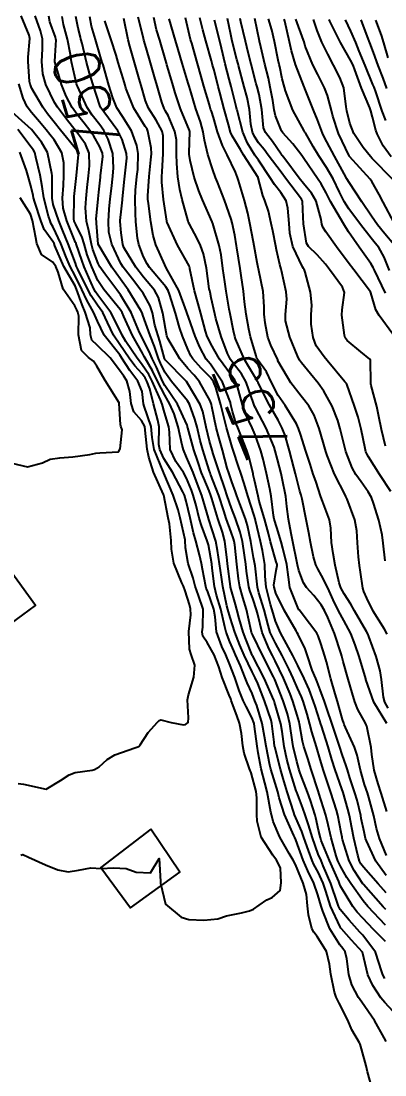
# Model space of a CAD drawing. Header units: metres. Extents: x 307586 to 320046, y 7427249 to 7434250.
# Drawn here: x 317986.5 to 318018.6, y 7431341.2 to 7431434 of the extents above; entities that cross this region are included whole.
import ezdxf
from ezdxf.enums import TextEntityAlignment as Align

# ---------------------------------------------------------------- set-up
doc = ezdxf.new("R2010")
doc.units = ezdxf.units.M
doc.header["$MEASUREMENT"] = 0
for name, color, linetype in [('Cotas', 45, 'Continuous'), ('Curvas de Nivel 1m', 11, 'Continuous'), ('Curvas de Nivel 5m', 15, 'Continuous'), ('Edificações', 30, 'Continuous')]:
    doc.layers.add(name, color=color, linetype=linetype)
doc.styles.add('Style-STANDARD', font='STANDARD.shx')

msp = doc.modelspace()

# ---------------------------------------------------------------- linework, layer by layer
at = {"layer": 'Curvas de Nivel 1m', "flags": 128}
for points, elevation in [([(318020.022, 7431346.005), (318018.547, 7431347.608), (318018.214, 7431348.023), (318017.494, 7431349.1), (318017.049, 7431350.035), (318016.603, 7431352.04), (318015.631, 7431353.073), (318014.757, 7431354.068), (318014.696, 7431354.141), (318014.625, 7431354.244), (318013.782, 7431356.079), (318013.359, 7431357.386), (318013.13, 7431358.085), (318012.683, 7431359.054), (318012.324, 7431359.731), (318012.166, 7431360.098), (318011.846, 7431360.963), (318011.44, 7431362.109), (318011.252, 7431362.636), (318010.74, 7431363.846), (318010.619, 7431364.121), (318010.551, 7431364.316), (318009.972, 7431366.128), (318009.602, 7431367.31), (318009.364, 7431368.134), (318008.866, 7431370.086), (318008.856, 7431370.14), (318008.818, 7431370.5), (318008.627, 7431372.142), (318008.56, 7431372.429), (318007.956, 7431374.149), (318007.377, 7431375.656), (318007.157, 7431376.157), (318006.891, 7431376.689), (318006.173, 7431378.171), (318005.794, 7431379.05), (318005.37, 7431380.183), (318004.952, 7431381.465), (318004.742, 7431382.192), (318004.661, 7431382.498), (318004.294, 7431384.197), (318004.173, 7431385.017), (318004.017, 7431386.2), (318003.846, 7431387.376), (318003.679, 7431388.204), (318003.053, 7431390.181), (318003.046, 7431390.203), (318002.446, 7431392.22), (318002.08, 7431393.212), (318001.68, 7431394.231), (318001.522, 7431394.649), (318001.116, 7431395.589), (318000.829, 7431396.243), (318000.727, 7431396.646), (318000.357, 7431398.248), (318000.017, 7431399.399), (317999.643, 7431400.255), (317999.184, 7431401.03), (317998.551, 7431402.267), (317998.117, 7431403.176), (317997.467, 7431404.286), (317997.381, 7431404.444), (317997.227, 7431404.741), (317996.346, 7431406.299), (317995.599, 7431407.976), (317995.449, 7431408.308), (317995.276, 7431408.578), (317993.831, 7431410.325), (317993.305, 7431411.135), (317992.768, 7431412.338), (317992.373, 7431413.384), (317992.095, 7431414.349), (317991.918, 7431414.921), (317991.36, 7431416.069), (317991.227, 7431416.361), (317991.183, 7431416.545), (317991.221, 7431418.362), (317991.229, 7431418.527), (317991.413, 7431420.36), (317991.589, 7431422.21), (317991.587, 7431422.358), (317991.545, 7431422.459), (317991.445, 7431422.595), (317990.027, 7431424.374), (317989.47, 7431425.066), (317988.886, 7431425.798), (317988.459, 7431426.395), (317987.507, 7431428.031), (317987.342, 7431428.412), (317987.299, 7431428.628), (317987.161, 7431430.414), (317987.169, 7431430.783), (317987.32, 7431432.412), (317987.266, 7431432.713), (317986.542, 7431434.42)], 747), ([(318018.57, 7431349.721), (318018.381, 7431350.022), (318018.299, 7431350.301), (318017.732, 7431352.029), (318016.618, 7431353.511), (318016.36, 7431353.784), (318016.123, 7431354.048), (318015.418, 7431354.845), (318014.64, 7431355.771), (318014.478, 7431356.072), (318014.386, 7431356.333), (318013.804, 7431358.079), (318013.146, 7431359.628), (318012.942, 7431360.088), (318012.701, 7431360.662), (318012.192, 7431362.098), (318011.851, 7431363.221), (318011.546, 7431364.108), (318011.329, 7431364.691), (318010.8, 7431366.119), (318010.764, 7431366.225), (318010.168, 7431368.126), (318009.933, 7431368.997), (318009.705, 7431370.131), (318009.53, 7431371.435), (318009.402, 7431372.134), (318008.862, 7431374.017), (318008.82, 7431374.14), (318008.793, 7431374.211), (318007.932, 7431376.15), (318006.912, 7431378.121), (318006.894, 7431378.16), (318006.329, 7431379.571), (318006.103, 7431380.172), (318005.731, 7431381.399), (318005.522, 7431382.182), (318005.402, 7431382.618), (318004.983, 7431384.156), (318004.976, 7431384.19), (318004.726, 7431386.193), (318004.691, 7431386.51), (318004.472, 7431388.196), (318004.262, 7431388.976), (318003.852, 7431390.202), (318003.33, 7431391.957), (318003.25, 7431392.208), (318003.087, 7431392.616), (318002.617, 7431393.736), (318002.434, 7431394.22), (318002.094, 7431395.207), (318001.755, 7431396.231), (318001.219, 7431398.172), (318001.203, 7431398.239), (318001.192, 7431398.278), (318001.154, 7431398.391), (318000.315, 7431400.249), (317999.197, 7431401.878), (317998.989, 7431402.262), (317998.454, 7431403.507), (317998.089, 7431404.277), (317997.817, 7431404.869), (317997.24, 7431406.029), (317997.101, 7431406.291), (317996.982, 7431406.558), (317996.221, 7431408.301), (317995.288, 7431409.859), (317994.963, 7431410.313), (317993.911, 7431411.727), (317993.479, 7431412.328), (317993.326, 7431412.622), (317992.856, 7431413.855), (317992.737, 7431414.339), (317992.509, 7431415.497), (317992.3, 7431416.346), (317992.206, 7431417.522), (317992.275, 7431418.347), (317992.372, 7431419.314), (317992.476, 7431420.344), (317992.561, 7431421.208), (317992.537, 7431422.344), (317992.225, 7431423.123), (317991.461, 7431424.172), (317991.309, 7431424.362), (317990.626, 7431425.214), (317989.739, 7431426.377), (317989.489, 7431426.782), (317988.727, 7431428.392), (317988.447, 7431429.321), (317988.367, 7431430.397), (317988.435, 7431431.511), (317988.429, 7431432.397), (317988.258, 7431433.088), (317987.796, 7431434.407)], 748), ([(318018.612, 7431352.957), (318017.563, 7431354.031), (318016.633, 7431355.009), (318016.138, 7431355.547), (318015.748, 7431356.053), (318014.67, 7431357.844), (318014.571, 7431358.071), (318014.502, 7431358.244), (318013.694, 7431360.08), (318012.967, 7431361.84), (318012.888, 7431362.088), (318012.73, 7431362.772), (318012.495, 7431363.848), (318012.427, 7431364.095), (318012.024, 7431365.369), (318011.766, 7431366.105), (318011.111, 7431367.792), (318010.998, 7431368.117), (318010.948, 7431368.271), (318010.8, 7431368.801), (318010.493, 7431370.123), (318010.431, 7431370.511), (318010.192, 7431372.127), (318009.982, 7431372.998), (318009.614, 7431374.132), (318008.882, 7431376.021), (318008.83, 7431376.141), (318008.771, 7431376.255), (318007.796, 7431378.151), (318006.931, 7431379.927), (318006.86, 7431380.089), (318006.834, 7431380.161), (318006.795, 7431380.303), (318006.384, 7431382.169), (318006.05, 7431383.25), (318005.797, 7431384.178), (318005.683, 7431384.873), (318005.526, 7431386.182), (318005.351, 7431387.862), (318005.31, 7431388.186), (318005.252, 7431388.404), (318005.041, 7431388.986), (318004.605, 7431390.194), (318004.389, 7431390.87), (318003.946, 7431392.201), (318003.218, 7431394.093), (318003.176, 7431394.209), (318003.105, 7431394.429), (318002.677, 7431395.775), (318002.537, 7431396.219), (318002.304, 7431397.054), (318002.029, 7431398.227), (318001.848, 7431398.917), (318001.365, 7431400.237), (318001.178, 7431400.554), (317999.778, 7431402.254), (317999.211, 7431403.072), (317998.815, 7431403.86), (317998.652, 7431404.269), (317998.276, 7431405.317), (317997.91, 7431406.28), (317997.27, 7431408.094), (317997.19, 7431408.291), (317997.085, 7431408.482), (317995.967, 7431410.303), (317995.307, 7431411.238), (317994.547, 7431412.318), (317993.343, 7431414.321), (317993.195, 7431416.166), (317993.17, 7431416.333), (317993.157, 7431416.542), (317993.34, 7431418.331), (317993.399, 7431418.899), (317993.53, 7431420.211), (317993.544, 7431420.329), (317993.731, 7431422.035), (317993.702, 7431422.327), (317993.449, 7431422.94), (317992.95, 7431423.83), (317992.591, 7431424.343), (317992.091, 7431424.972), (317991.477, 7431425.746), (317991.04, 7431426.364), (317990.511, 7431427.357), (317990.103, 7431428.374), (317989.532, 7431430.285), (317989.514, 7431430.361), (317989.511, 7431430.38), (317989.513, 7431430.401), (317989.541, 7431430.888), (317989.62, 7431432.322), (317989.614, 7431432.379), (317989.564, 7431432.529), (317989.088, 7431433.897), (317988.993, 7431434.389)], 749), ([(318018.641, 7431355.79), (318018.418, 7431356.022), (318016.672, 7431357.975), (318016.623, 7431358.041), (318015.847, 7431359.215), (318015.422, 7431360.059), (318014.844, 7431361.945), (318014.816, 7431362.069), (318014.799, 7431362.144), (318014.728, 7431362.544), (318014.412, 7431364.073), (318014.295, 7431364.527), (318013.797, 7431366.08), (318013.304, 7431367.566), (318013.13, 7431368.087), (318012.804, 7431369.183), (318012.597, 7431369.88), (318012.531, 7431370.094), (318012.141, 7431371.409), (318011.968, 7431372.103), (318011.725, 7431372.98), (318011.377, 7431374.112), (318011.235, 7431374.483), (318010.874, 7431375.272), (318010.484, 7431376.124), (318010.134, 7431376.888), (318009.522, 7431378.134), (318008.924, 7431379.21), (318008.477, 7431380.145), (318008.284, 7431380.806), (318007.937, 7431382.15), (318007.484, 7431383.649), (318007.367, 7431384.156), (318007.142, 7431386.018), (318007.125, 7431386.159), (318007.012, 7431386.758), (318006.752, 7431388.164), (318006.464, 7431389.585), (318006.284, 7431390.172), (318005.785, 7431391.467), (318005.543, 7431392.183), (318005.429, 7431392.527), (318005.095, 7431393.42), (318004.823, 7431394.193), (318004.697, 7431394.604), (318004.263, 7431396.199), (318003.912, 7431397.432), (318003.712, 7431398.204), (318003.337, 7431400.042), (318003.298, 7431400.209), (318003.178, 7431400.541), (318002.262, 7431402.224), (318001.782, 7431402.805), (318001.214, 7431403.389), (318000.51, 7431404.247), (317999.464, 7431406.034), (317999.373, 7431406.259), (317999.253, 7431406.912), (317999.033, 7431408.264), (317998.651, 7431409.634), (317998.277, 7431410.275), (317997.31, 7431411.412), (317996.643, 7431412.297), (317995.601, 7431414.046), (317995.495, 7431414.308), (317995.353, 7431415.325), (317995.264, 7431416.311), (317995.265, 7431416.41), (317995.38, 7431417.451), (317995.471, 7431418.23), (317995.475, 7431418.309), (317995.657, 7431420.061), (317995.679, 7431420.307), (317995.848, 7431421.895), (317995.819, 7431422.306), (317995.455, 7431423.538), (317995.054, 7431424.314), (317993.836, 7431425.97), (317993.579, 7431426.329), (317993.486, 7431426.526), (317992.882, 7431428.339), (317992.564, 7431429.385), (317992.311, 7431430.348), (317991.915, 7431431.997), (317991.819, 7431432.356), (317991.765, 7431432.557), (317991.573, 7431433.334), (317991.359, 7431434.362)], 751), ([(318018.662, 7431357.26), (318017.975, 7431358.027), (318016.688, 7431359.502), (318016.46, 7431359.813), (318016.342, 7431360.045), (318016.186, 7431360.563), (318015.836, 7431362.053), (318015.648, 7431362.972), (318015.441, 7431364.06), (318015.309, 7431364.622), (318014.884, 7431366.068), (318014.768, 7431366.413), (318014.193, 7431368.076), (318013.909, 7431368.972), (318013.568, 7431370.082), (318012.991, 7431371.938), (318012.941, 7431372.089), (318012.846, 7431372.374), (318012.425, 7431373.663), (318012.285, 7431374.099), (318011.9, 7431375.131), (318011.45, 7431376.112), (318010.9, 7431377.258), (318010.462, 7431378.125), (318009.903, 7431379.151), (318009.384, 7431380.135), (318008.948, 7431381.153), (318008.63, 7431382.143), (318008.498, 7431382.615), (318008.118, 7431384.149), (318008.019, 7431385.124), (318008.002, 7431386.15), (318007.798, 7431387.376), (318007.603, 7431388.154), (318007.186, 7431390.024), (318007.15, 7431390.159), (318007.057, 7431390.439), (318006.494, 7431392.169), (318006.174, 7431393.254), (318005.874, 7431394.178), (318005.682, 7431394.755), (318005.212, 7431396.189), (318005.127, 7431396.457), (318004.62, 7431398.195), (318004.449, 7431398.908), (318004.131, 7431400.2), (318003.694, 7431401.707), (318003.49, 7431402.207), (318003.207, 7431402.599), (318002.403, 7431403.41), (318001.658, 7431404.233), (318001.492, 7431404.502), (318001.231, 7431405.08), (318000.744, 7431406.245), (318000.501, 7431407.001), (318000.129, 7431408.251), (317999.621, 7431409.925), (317999.498, 7431410.258), (317999.298, 7431410.571), (317997.834, 7431412.282), (317997.63, 7431412.589), (317997.332, 7431413.221), (317996.917, 7431414.294), (317996.782, 7431414.862), (317996.653, 7431416.297), (317996.625, 7431417.047), (317996.601, 7431418.298), (317996.629, 7431419.069), (317996.744, 7431420.297), (317996.807, 7431420.911), (317996.843, 7431422.296), (317996.739, 7431423.008), (317996.266, 7431424.302), (317995.476, 7431425.569), (317994.988, 7431426.315), (317994.614, 7431427.201), (317994.278, 7431428.322), (317993.758, 7431430.1), (317993.687, 7431430.328), (317993.54, 7431430.823), (317993.095, 7431432.337), (317992.755, 7431433.522), (317992.584, 7431434.345)], 752), ([(318018.68, 7431358.763), (318017.76, 7431360.029), (318016.941, 7431361.817), (318016.869, 7431362.039), (318016.729, 7431362.61), (318016.49, 7431363.794), (318016.441, 7431364.045), (318016.118, 7431365.411), (318015.93, 7431366.052), (318015.486, 7431367.356), (318015.272, 7431368.063), (318015.165, 7431368.433), (318014.807, 7431369.433), (318014.588, 7431370.072), (318014.483, 7431370.408), (318013.925, 7431372.079), (318013.465, 7431373.475), (318013.258, 7431374.086), (318012.873, 7431375.104), (318012.599, 7431375.813), (318012.475, 7431376.096), (318012.16, 7431376.835), (318011.757, 7431378.107), (318011.535, 7431378.726), (318010.931, 7431379.972), (318010.855, 7431380.121), (318010.759, 7431380.298), (318009.703, 7431382.133), (318008.978, 7431383.616), (318008.811, 7431384.142), (318008.8, 7431384.326), (318008.997, 7431385.598), (318009.077, 7431386.064), (318009.072, 7431386.139), (318009.006, 7431386.371), (318008.508, 7431388.145), (318008.323, 7431388.865), (318007.968, 7431390.151), (318007.506, 7431391.726), (318007.398, 7431392.157), (318007.097, 7431393.55), (318006.984, 7431394.044), (318006.957, 7431394.162), (318006.589, 7431395.64), (318006.419, 7431396.171), (318005.955, 7431397.363), (318005.618, 7431398.183), (318005.489, 7431398.518), (318005.167, 7431399.602), (318005.017, 7431400.192), (318004.962, 7431400.406), (318004.272, 7431402.199), (318003.218, 7431403.763), (318003.007, 7431403.999), (318002.834, 7431404.216), (318002.275, 7431405.266), (318001.873, 7431406.231), (318001.268, 7431407.913), (318001.163, 7431408.241), (318001.106, 7431408.41), (318000.417, 7431410.249), (317999.323, 7431412.26), (317998.694, 7431413.627), (317998.418, 7431414.274), (317998.175, 7431415.102), (317997.973, 7431416.281), (317997.752, 7431417.92), (317997.7, 7431418.285), (317997.692, 7431418.582), (317997.831, 7431420.284), (317997.973, 7431421.744), (317998.01, 7431422.281), (317997.982, 7431422.816), (317997.704, 7431424.286), (317997.629, 7431424.452), (317997.467, 7431424.684), (317996.46, 7431426.3), (317995.77, 7431428.046), (317995.696, 7431428.308), (317995.519, 7431428.907), (317995.102, 7431430.314), (317994.909, 7431430.95), (317994.479, 7431432.321), (317993.927, 7431433.979)], 753), ([(318018.701, 7431360.532), (318018.094, 7431362.026), (318017.839, 7431362.921), (318017.585, 7431364.032), (318017.15, 7431365.645), (318017.025, 7431366.037), (318016.774, 7431366.788), (318016.421, 7431368.046), (318016.124, 7431369.368), (318015.894, 7431370.054), (318015.099, 7431371.806), (318014.988, 7431372.068), (318014.948, 7431372.172), (318014.847, 7431372.487), (318014.405, 7431374.075), (318014.195, 7431374.752), (318013.81, 7431376.081), (318013.416, 7431377.575), (318013.268, 7431378.086), (318012.924, 7431379.181), (318012.692, 7431379.855), (318012.56, 7431380.096), (318011.278, 7431381.795), (318011.035, 7431382.119), (318011.003, 7431382.159), (318010.964, 7431382.218), (318010.212, 7431384.128), (318010.092, 7431385.029), (318009.945, 7431386.131), (318009.585, 7431387.574), (318009.428, 7431388.136), (318009.045, 7431389.389), (318008.819, 7431390.142), (318008.752, 7431390.448), (318008.552, 7431392.145), (318008.449, 7431392.787), (318008.156, 7431394.149), (318007.852, 7431395.416), (318007.637, 7431396.155), (318007.144, 7431397.565), (318006.881, 7431398.164), (318006.327, 7431399.335), (318006.029, 7431400.177), (318005.579, 7431401.802), (318005.449, 7431402.186), (318005.363, 7431402.347), (318005.207, 7431402.554), (318004.012, 7431404.202), (318003.237, 7431405.569), (318003.026, 7431405.999), (318002.936, 7431406.215), (318002.78, 7431406.687), (318002.372, 7431408.224), (318002.137, 7431409.082), (318001.816, 7431410.232), (318001.408, 7431412.152), (318001.393, 7431412.239), (318001.381, 7431412.296), (318001.325, 7431412.413), (318000.322, 7431414.25), (317999.4, 7431416.222), (317999.386, 7431416.26), (317999.364, 7431416.364), (317999.09, 7431418.265), (317998.926, 7431419.785), (317998.936, 7431420.267), (317998.975, 7431420.711), (317999.059, 7431422.266), (317999.058, 7431423.866), (317998.966, 7431424.267), (317998.424, 7431425.227), (317997.773, 7431426.286), (317997.493, 7431426.943), (317997.103, 7431428.294), (317996.932, 7431428.882), (317996.522, 7431430.3), (317996.114, 7431431.745), (317995.972, 7431432.306), (317995.582, 7431434.172)], 754), ([(318018.721, 7431372.145), (318017.592, 7431374.033), (318016.897, 7431376.026), (318016.884, 7431376.083), (318016.288, 7431378.049), (318015.946, 7431379.078), (318015.556, 7431380.061), (318014.95, 7431381.209), (318014.48, 7431382.075), (318014.02, 7431383.032), (318013.539, 7431384.084), (318012.994, 7431385.182), (318012.655, 7431385.751), (318012.501, 7431386.098), (318012.292, 7431386.823), (318012.008, 7431388.105), (318011.868, 7431388.935), (318011.646, 7431390.111), (318011.293, 7431391.904), (318011.237, 7431392.118), (318011.196, 7431392.231), (318011.088, 7431392.598), (318010.687, 7431394.124), (318010.544, 7431394.69), (318010.167, 7431396.13), (318009.775, 7431397.502), (318009.537, 7431398.136), (318009.16, 7431398.83), (318008.399, 7431400.148), (318007.579, 7431401.775), (318007.4, 7431402.158), (318007.332, 7431402.287), (318007.206, 7431402.508), (318006.587, 7431403.547), (318006.219, 7431404.18), (318005.426, 7431406.003), (318005.369, 7431406.189), (318005.251, 7431406.716), (318004.937, 7431408.193), (318004.85, 7431408.621), (318004.597, 7431410.197), (318004.477, 7431411.026), (318004.312, 7431412.2), (318004.146, 7431413.391), (318003.978, 7431414.204), (318003.414, 7431416.158), (318003.394, 7431416.21), (318003.364, 7431416.294), (318002.512, 7431418.223), (318002.195, 7431419.022), (318001.793, 7431420.234), (318001.434, 7431421.678), (318001.347, 7431422.241), (318001.343, 7431422.341), (318001.389, 7431424.241), (318001.365, 7431424.339), (318000.577, 7431426.249), (318000.11, 7431427.648), (317999.932, 7431428.256), (317999.527, 7431429.625), (317999.379, 7431430.11), (317999.337, 7431430.263), (317999.249, 7431430.552), (317998.743, 7431432.272), (317998.471, 7431433.176), (317998.219, 7431434.28)], 756), ([(318018.858, 7431373.488), (318018.566, 7431374.023), (318018.432, 7431374.459), (318018.274, 7431376.026), (318018.146, 7431376.775), (318017.805, 7431378.031), (318017.157, 7431379.811), (318017.051, 7431380.039), (318016.936, 7431380.245), (318015.892, 7431382.056), (318015.559, 7431382.651), (318014.978, 7431383.558), (318014.697, 7431384.073), (318014.533, 7431384.529), (318014.201, 7431386.078), (318013.998, 7431387.101), (318013.86, 7431388.082), (318013.793, 7431389.335), (318013.678, 7431390.084), (318013.077, 7431391.708), (318012.93, 7431392.092), (318012.474, 7431393.477), (318012.264, 7431394.103), (318011.978, 7431394.973), (318011.607, 7431396.113), (318011.145, 7431397.619), (318010.963, 7431398.122), (318010.776, 7431398.504), (318009.777, 7431400.134), (318009.186, 7431401.014), (318008.594, 7431402.146), (318008.145, 7431403.083), (318007.362, 7431404.168), (318007.308, 7431404.253), (318007.226, 7431404.488), (318006.738, 7431406.175), (318006.584, 7431406.846), (318006.363, 7431408.179), (318006.222, 7431409.243), (318006.121, 7431410.182), (318005.929, 7431411.569), (318005.825, 7431412.185), (318005.534, 7431413.995), (318005.501, 7431414.188), (318005.352, 7431415.123), (318005.137, 7431416.192), (318005.043, 7431416.518), (318004.435, 7431418.2), (318003.836, 7431419.778), (318003.668, 7431420.207), (318003.423, 7431420.876), (318002.985, 7431422.217), (318002.699, 7431423.465), (318002.583, 7431424.223), (318002.346, 7431425.101), (318001.939, 7431426.233), (318001.504, 7431427.638), (318001.331, 7431428.242), (318001.253, 7431428.506), (318000.722, 7431430.248), (318000.359, 7431431.444), (318000.122, 7431432.254), (317999.582, 7431434.168)], 757), ([(318018.773, 7431380.022), (318018.519, 7431380.444), (318017.537, 7431382.034), (318016.974, 7431383.172), (318016.713, 7431383.777), (318016.623, 7431384.045), (318016.415, 7431385.466), (318016.333, 7431386.05), (318016.24, 7431386.826), (318016.163, 7431388.053), (318016.084, 7431389.095), (318015.915, 7431390.057), (318015.25, 7431391.898), (318015.167, 7431392.069), (318015.136, 7431392.122), (318015.084, 7431392.202), (318014.131, 7431394.08), (318013.477, 7431395.728), (318013.364, 7431396.088), (318013.135, 7431396.895), (318012.79, 7431398.095), (318012.349, 7431399.286), (318011.86, 7431400.11), (318011.185, 7431400.951), (318010.277, 7431402.129), (318009.221, 7431403.93), (318009.156, 7431404.075), (318009.132, 7431404.141), (318008.515, 7431405.43), (318008.269, 7431406.155), (318008.014, 7431407.407), (318007.946, 7431408.16), (318007.947, 7431408.827), (318007.848, 7431410.162), (318007.482, 7431412.006), (318007.443, 7431412.168), (318007.42, 7431412.265), (318007.328, 7431412.715), (318007.067, 7431414.173), (318007.006, 7431414.514), (318006.69, 7431416.177), (318006.503, 7431417.051), (318006.216, 7431418.182), (318005.677, 7431419.92), (318005.588, 7431420.188), (318005.42, 7431420.666), (318004.683, 7431422.198), (318004.258, 7431423.009), (318003.832, 7431424.206), (318003.476, 7431425.477), (318003.293, 7431426.024), (318003.226, 7431426.214), (318003.114, 7431426.59), (318002.644, 7431428.223), (318002.391, 7431429.096), (318002.068, 7431430.232), (318001.56, 7431432.014), (318001.494, 7431432.241), (318001.465, 7431432.34), (318001.006, 7431434.246)], 758), ([(318018.583, 7431386.45), (318018.42, 7431388.026), (318018.314, 7431388.753), (318018.017, 7431390.03), (318017.559, 7431391.552), (318017.371, 7431392.037), (318017.088, 7431392.531), (318016.468, 7431393.421), (318016.021, 7431394.056), (318015.69, 7431394.643), (318015.123, 7431396.07), (318014.639, 7431398.075), (318014.422, 7431398.816), (318013.916, 7431400.083), (318013.193, 7431401.403), (318012.68, 7431402.098), (318012.006, 7431402.904), (318011.22, 7431403.878), (318011.056, 7431404.122), (318010.862, 7431404.488), (318010.188, 7431406.131), (318009.829, 7431407.57), (318009.805, 7431408.135), (318009.931, 7431409.489), (318009.886, 7431410.134), (318009.458, 7431412.002), (318009.422, 7431412.139), (318009.327, 7431412.543), (318009.024, 7431413.829), (318008.958, 7431414.146), (318008.699, 7431415.493), (318008.553, 7431416.152), (318008.307, 7431417.228), (318008, 7431418.161), (318007.83, 7431418.596), (318007.42, 7431420.17), (318007.413, 7431420.185), (318006.124, 7431422.183), (318005.872, 7431422.611), (318005.454, 7431423.332), (318005.124, 7431423.857), (318004.985, 7431424.195), (318004.797, 7431424.87), (318004.416, 7431426.201), (318004.026, 7431427.684), (318003.889, 7431428.206), (318003.527, 7431429.626), (318003.401, 7431430.081), (318003.364, 7431430.213), (318003.295, 7431430.455), (318002.799, 7431432.221), (318002.529, 7431433.182), (318002.273, 7431434.23)], 759), ([(318018.616, 7431396.54), (318018.272, 7431398.029), (318018.035, 7431399.16), (318017.854, 7431400.033), (318017.369, 7431401.879), (318017.338, 7431402.048), (318017.34, 7431402.183), (318017.309, 7431404.049), (318017.29, 7431404.115), (318017.225, 7431404.217), (318016.436, 7431404.853), (318015.241, 7431405.837), (318015.074, 7431406.072), (318014.995, 7431406.324), (318014.772, 7431408.075), (318014.808, 7431408.544), (318015.021, 7431410.073), (318014.821, 7431410.554), (318013.689, 7431412.086), (318013.328, 7431412.567), (318012.617, 7431413.382), (318011.831, 7431414.113), (318011.651, 7431414.421), (318011.399, 7431416.119), (318011.372, 7431416.703), (318011.299, 7431418.121), (318011.223, 7431418.294), (318009.823, 7431420.136), (318009.421, 7431420.661), (318008.304, 7431422.157), (318007.931, 7431422.646), (318007.454, 7431423.234), (318007.075, 7431423.789), (318006.904, 7431424.176), (318006.762, 7431424.885), (318006.644, 7431426.178), (318006.438, 7431427.242), (318006.176, 7431428.183), (318005.673, 7431430.048), (318005.637, 7431430.189), (318005.539, 7431430.566), (318005.134, 7431432.194), (318004.995, 7431432.77), (318004.715, 7431434.199)], 761), ([(318019.249, 7431406.406), (318018.068, 7431408.038), (318017.778, 7431408.542), (318017.329, 7431410.049), (318017.294, 7431410.133), (318015.819, 7431412.065), (318015.329, 7431412.704), (318014.303, 7431414.08), (318013.356, 7431415.413), (318013.097, 7431415.83), (318013.027, 7431416.095), (318012.963, 7431416.502), (318012.504, 7431418.103), (318012.119, 7431418.828), (318011.408, 7431419.656), (318011.009, 7431420.124), (318009.75, 7431421.825), (318009.528, 7431422.139), (318009.492, 7431422.188), (318009.444, 7431422.255), (318008.676, 7431423.373), (318008.045, 7431424.161), (318007.88, 7431424.577), (318007.747, 7431426.166), (318007.503, 7431427.497), (318007.319, 7431428.172), (318007.243, 7431428.446), (318006.785, 7431430.177), (318006.532, 7431431.196), (318006.298, 7431432.183), (318005.886, 7431433.881), (318005.821, 7431434.188)], 762), ([(318018.607, 7431410.03), (318017.986, 7431411.367), (318017.651, 7431412.045), (318017.545, 7431412.267), (318017.329, 7431412.628), (318016.287, 7431414.061), (318015.356, 7431415.404), (318014.947, 7431416.074), (318014.373, 7431417.085), (318013.791, 7431418.086), (318013.4, 7431418.844), (318012.961, 7431419.65), (318012.646, 7431420.101), (318011.439, 7431421.859), (318011.264, 7431422.122), (318010.471, 7431423.148), (318009.585, 7431424.139), (318009.465, 7431424.313), (318008.937, 7431425.608), (318008.819, 7431426.15), (318008.69, 7431426.957), (318008.471, 7431428.156), (318008.311, 7431428.948), (318008.007, 7431430.163), (318007.561, 7431432.073), (318007.539, 7431432.17), (318007.534, 7431432.2), (318007.124, 7431434.175)], 763), ([(318018.958, 7431412.025), (318018.487, 7431413.185), (318018.019, 7431414.04), (318017.721, 7431414.419), (318017.351, 7431414.854), (318016.411, 7431416.06), (318015.383, 7431417.442), (318014.987, 7431418.074), (318014.563, 7431418.916), (318014, 7431420.084), (318013.428, 7431421.066), (318012.765, 7431422.1), (318012.265, 7431422.922), (318011.563, 7431424.118), (318011.528, 7431424.183), (318011.465, 7431424.306), (318010.466, 7431426.13), (318009.813, 7431427.833), (318009.719, 7431428.138), (318009.52, 7431428.89), (318009.308, 7431429.92), (318009.257, 7431430.144), (318009.174, 7431430.51), (318008.837, 7431432.151), (318008.62, 7431433.201), (318008.315, 7431434.159)], 764), ([(318019.366, 7431416.205), (318018.402, 7431418.035), (318018.053, 7431418.694), (318017.411, 7431419.838), (318017.257, 7431420.052), (318015.443, 7431422.053), (318015.43, 7431422.07), (318015.418, 7431422.095), (318014.475, 7431424.08), (318013.975, 7431425.588), (318013.853, 7431426.086), (318013.503, 7431427.423), (318013.257, 7431428.094), (318012.669, 7431429.248), (318012.236, 7431430.109), (318011.558, 7431431.759), (318011.448, 7431432.121), (318011.412, 7431432.274), (318010.735, 7431434.128)], 766), ([(318019.254, 7431420.022), (318017.44, 7431421.878), (318017.29, 7431422.052), (318016.661, 7431422.848), (318015.84, 7431424.066), (318015.472, 7431424.971), (318015.207, 7431426.073), (318015.156, 7431426.405), (318014.937, 7431428.076), (318014.61, 7431428.991), (318014.046, 7431430.085), (318013.547, 7431431.037), (318013.018, 7431432.098), (318012.601, 7431433.133), (318012.289, 7431434.109)], 767), ([(318019.102, 7431422.025), (318018.407, 7431422.99), (318017.873, 7431424.044), (318017.771, 7431424.35), (318017.477, 7431425.5), (318017.327, 7431426.052), (318017.229, 7431426.311), (318016.509, 7431428.06), (318015.922, 7431429.673), (318015.772, 7431430.068), (318015.54, 7431430.532), (318014.658, 7431432.079), (318013.721, 7431433.949), (318013.653, 7431434.089)], 768), ([(318018.643, 7431425.201), (318018.337, 7431426.037), (318017.73, 7431427.826), (318017.653, 7431428.048), (318017.614, 7431428.149), (318017.516, 7431428.383), (318016.822, 7431430.057), (318016.297, 7431431.317), (318015.999, 7431432.066), (318015.573, 7431433.076), (318015.095, 7431434.075)], 769), ([(318018.861, 7431430.713), (318018.481, 7431432.036), (318018.264, 7431432.733), (318017.756, 7431434.047)], 771), ([(318018.664, 7431344.178), (318018.508, 7431344.497), (318017.66, 7431346.029), (318016.547, 7431347.616), (318016.25, 7431348.045), (318015.664, 7431349.154), (318015.404, 7431350.058), (318015.206, 7431351.449), (318015.054, 7431352.063), (318014.876, 7431352.336), (318014.609, 7431352.662), (318013.732, 7431354.079), (318013.092, 7431355.632), (318012.944, 7431356.087), (318012.658, 7431357.069), (318012.298, 7431358.096), (318011.768, 7431359.188), (318011.379, 7431360.11), (318010.72, 7431361.918), (318010.635, 7431362.121), (318010.543, 7431362.304), (318009.73, 7431364.13), (318009.27, 7431365.622), (318009.129, 7431366.136), (318008.78, 7431367.276), (318008.532, 7431368.143), (318008.446, 7431368.493), (318008.103, 7431370.147), (318007.978, 7431370.996), (318007.774, 7431372.151), (318007.293, 7431373.721), (318007.132, 7431374.157), (318006.869, 7431374.788), (318006.444, 7431375.732), (318006.271, 7431376.169), (318005.856, 7431377.219), (318005.415, 7431378.182), (318005.264, 7431378.532), (318004.924, 7431379.33), (318004.592, 7431380.193), (318004.487, 7431380.648), (318004.112, 7431382.199), (318003.75, 7431383.428), (318003.578, 7431384.204), (318003.375, 7431385.83), (318003.326, 7431386.207), (318003.028, 7431387.869), (318002.933, 7431388.211), (318002.41, 7431389.583), (318002.229, 7431390.222), (318001.968, 7431391.327), (318001.704, 7431392.231), (318001.54, 7431392.686), (318001.098, 7431393.745), (318000.832, 7431394.243), (318000.158, 7431395.204), (317999.672, 7431396.255), (317999.608, 7431397.794), (317999.537, 7431398.256), (317999.165, 7431399.508), (317998.957, 7431400.262), (317998.824, 7431400.618), (317998.089, 7431402.271), (317997.793, 7431402.859), (317997.217, 7431403.712), (317996.956, 7431404.029), (317996.76, 7431404.295), (317995.78, 7431405.762), (317995.447, 7431406.308), (317995.249, 7431406.748), (317994.444, 7431408.318), (317993.288, 7431409.841), (317993.085, 7431410.127), (317992.982, 7431410.335), (317992.702, 7431410.939), (317992.1, 7431412.348), (317991.89, 7431412.913), (317991.392, 7431414.359), (317991.382, 7431414.398), (317991.344, 7431414.479), (317990.572, 7431416.368), (317990.25, 7431417.501), (317990.189, 7431418.372), (317990.271, 7431419.505), (317990.306, 7431420.371), (317990.307, 7431421.494), (317990.135, 7431422.373), (317989.454, 7431423.498), (317989.063, 7431423.99), (317988.743, 7431424.391), (317988.174, 7431425.104), (317987.478, 7431425.91), (317987.087, 7431426.414), (317986.737, 7431427.174), (317986.349, 7431428.422)], 746), ([(317986.537, 7431360.56), (317986.696, 7431360.613), (317987.208, 7431360.395), (317988.686, 7431359.714), (317989.788, 7431359.263), (317990.68, 7431359.095), (317991.59, 7431359.254), (317992.684, 7431359.441), (317993.606, 7431359.399), (317994.684, 7431359.439), (317995.783, 7431359.393), (317996.681, 7431359.069), (317997.931, 7431359.017), (317998.693, 7431360.26), (317998.82, 7431358.259), (317998.817, 7431358.112), (317999.258, 7431356.254), (318000.631, 7431355.095), (318001.311, 7431354.911), (318002.629, 7431354.838), (318003.871, 7431354.957), (318004.633, 7431355.221), (318005.95, 7431355.485), (318006.638, 7431355.659), (318006.99, 7431355.806), (318007.499, 7431356.151), (318008.161, 7431356.634), (318008.654, 7431356.852), (318009.348, 7431357.448), (318009.437, 7431358.132), (318009.372, 7431359.448), (318009.015, 7431360.137), (318008.699, 7431360.56), (318007.665, 7431362.151), (318007.33, 7431363.561), (318007.308, 7431364.154), (318007.307, 7431365.605), (318007.239, 7431366.155), (318006.788, 7431367.809), (318006.662, 7431368.162), (318006.173, 7431369.536), (318006.068, 7431370.171), (318005.934, 7431371.278), (318005.757, 7431372.176), (318005.524, 7431372.854), (318005.035, 7431374.187), (318004.993, 7431374.317), (318004.868, 7431374.651), (318004.254, 7431376.196), (318003.958, 7431377.139), (318003.546, 7431378.204), (318002.924, 7431379.287), (318002.553, 7431379.839), (318002.485, 7431380.217), (318002.541, 7431380.613), (318002.561, 7431382.216), (318002.15, 7431383.398), (318001.876, 7431384.227), (318001.686, 7431384.926), (318001.261, 7431386.236), (318001.024, 7431387.62), (318000.985, 7431388.24), (318000.973, 7431388.301), (318000.535, 7431390.245), (318000.37, 7431390.94), (317999.941, 7431392.251), (317999.102, 7431394.181), (317999.068, 7431394.26), (317999.041, 7431394.323), (317998.254, 7431396.269), (317998.09, 7431397.319), (317997.983, 7431398.272), (317997.381, 7431400.068), (317997.321, 7431400.279), (317997.189, 7431401.351), (317996.825, 7431402.286), (317996.121, 7431403.21), (317995.414, 7431404.308), (317995.226, 7431404.588), (317993.856, 7431406.324), (317993.261, 7431407.543), (317992.912, 7431408.335), (317992.34, 7431409.401), (317991.903, 7431410.351), (317991.311, 7431411.547), (317990.862, 7431412.365), (317990.51, 7431413.19), (317990.058, 7431414.373), (317989.357, 7431415.834), (317989.167, 7431416.189), (317989.092, 7431416.384), (317988.974, 7431416.781), (317988.541, 7431418.393), (317988.4, 7431419.392), (317988.228, 7431420.398), (317987.858, 7431421.983), (317987.743, 7431422.406), (317987.636, 7431422.598), (317987.447, 7431422.852), (317986.26, 7431424.422)], 744), ([(317986.302, 7431366.875), (317986.769, 7431366.812), (317988.763, 7431366.38), (317990.004, 7431367.139), (317990.782, 7431367.629), (317991.304, 7431367.833), (317992.789, 7431368.046), (317993.014, 7431368.103), (317993.416, 7431368.324), (317994.134, 7431368.983), (317994.804, 7431369.401), (317996.547, 7431370.021), (317996.811, 7431370.091), (317996.933, 7431370.158), (317997.034, 7431370.278), (317997.734, 7431371.366), (317998.541, 7431372.263), (317998.695, 7431372.411), (317998.845, 7431372.48), (317999.745, 7431372.251), (318000.84, 7431372.036), (318001.015, 7431372.063), (318001.239, 7431372.234), (318001.267, 7431372.654), (318001.205, 7431374.235), (318001.293, 7431374.66), (318001.758, 7431376.227), (318001.852, 7431377.273), (318001.523, 7431378.231), (318001.38, 7431378.696), (318001.311, 7431380.234), (318001.473, 7431381.714), (318001.467, 7431382.232), (318001.363, 7431382.631), (318000.979, 7431383.831), (318000.837, 7431384.241), (318000.692, 7431384.537), (317999.987, 7431386.25), (317999.784, 7431387.49), (317999.75, 7431388.253), (317999.596, 7431389.706), (317999.505, 7431390.255), (317999.108, 7431392.234), (317999.101, 7431392.26), (317999.083, 7431392.298), (317998.212, 7431394.269), (317997.795, 7431395.594), (317997.643, 7431396.275), (317997.472, 7431397.953), (317997.426, 7431398.277), (317997.158, 7431398.807), (317996.463, 7431399.587), (317996.238, 7431400.294), (317996.125, 7431401.36), (317995.847, 7431402.3), (317995.603, 7431402.702), (317995.212, 7431403.242), (317994.383, 7431404.318), (317993.234, 7431405.428), (317992.774, 7431405.873), (317992.663, 7431406.339), (317992.614, 7431406.978), (317992.191, 7431408.346), (317991.923, 7431408.994), (317991.433, 7431410.358), (317991.297, 7431410.656), (317990.31, 7431412.37), (317989.525, 7431414.194), (317989.452, 7431414.379), (317989.345, 7431414.56), (317988.57, 7431415.606), (317988.277, 7431416.396), (317987.757, 7431418.035), (317987.65, 7431418.406), (317987.611, 7431418.622), (317987.403, 7431419.466), (317987.131, 7431420.413), (317987.028, 7431420.804), (317986.448, 7431422.42)], 743), ([(317985.74, 7431395.051), (317987.106, 7431394.736), (317988.419, 7431395.078), (317989.113, 7431395.396), (317989.949, 7431395.537), (317991.115, 7431395.609), (317992.608, 7431395.828), (317993.119, 7431395.938), (317993.475, 7431395.97), (317995.12, 7431396.064), (317995.254, 7431396.308), (317995.453, 7431398.001), (317995.334, 7431398.307), (317995.303, 7431398.456), (317995.179, 7431400.31), (317995.174, 7431400.355), (317993.96, 7431402.322), (317993.215, 7431403.581), (317992.929, 7431404.043), (317992.477, 7431404.341), (317991.864, 7431404.985), (317991.589, 7431406.355), (317991.623, 7431408), (317991.535, 7431408.356), (317991.461, 7431408.543), (317991.278, 7431408.91), (317990.241, 7431410.371), (317989.813, 7431411.878), (317989.605, 7431412.377), (317989.327, 7431412.743), (317988.346, 7431413.408), (317987.934, 7431414.401), (317987.832, 7431414.887), (317987.561, 7431416.407), (317987.371, 7431416.958), (317986.453, 7431418.419)], 742)]:
    msp.add_lwpolyline(points, dxfattribs=dict(at, elevation=elevation))
at = {"layer": 'Curvas de Nivel 5m', "flags": 128}
for points, elevation in [([(318018.627, 7431354.406), (318017.062, 7431356.036), (318016.65, 7431356.538), (318015.581, 7431358.056), (318015.222, 7431358.605), (318014.687, 7431359.525), (318014.424, 7431360.073), (318014.266, 7431360.508), (318013.847, 7431362.079), (318013.575, 7431363.241), (318013.357, 7431364.084), (318012.762, 7431366.006), (318012.741, 7431366.069), (318012.734, 7431366.09), (318012.716, 7431366.139), (318012.072, 7431368.101), (318011.769, 7431369.072), (318011.44, 7431370.111), (318011.317, 7431370.609), (318011.062, 7431372.117), (318011.02, 7431372.292), (318010.85, 7431372.876), (318010.473, 7431374.124), (318010.238, 7431374.757), (318009.637, 7431376.132), (318008.906, 7431377.653), (318008.661, 7431378.143), (318008.388, 7431378.676), (318007.764, 7431380.152), (318007.372, 7431381.741), (318007.272, 7431382.157), (318006.972, 7431383.05), (318006.669, 7431383.854), (318006.587, 7431384.166), (318006.395, 7431385.567), (318006.326, 7431386.17), (318006.223, 7431386.964), (318006.032, 7431388.175), (318005.838, 7431388.975), (318005.407, 7431390.185), (318005.066, 7431391.088), (318004.686, 7431392.194), (318004.468, 7431392.817), (318003.996, 7431394.201), (318003.45, 7431395.876), (318003.349, 7431396.208), (318003.135, 7431396.989), (318002.844, 7431398.215), (318002.544, 7431399.597), (318002.305, 7431400.223), (318001.201, 7431402.1), (318001.092, 7431402.241), (317999.222, 7431404.151), (317999.183, 7431404.221), (317999.167, 7431404.261), (317998.767, 7431405.795), (317998.609, 7431406.27), (317998.322, 7431407.209), (317998.113, 7431408.277), (317997.908, 7431408.91), (317997.29, 7431410.009), (317997.094, 7431410.292), (317996.364, 7431411.242), (317995.542, 7431412.308), (317995.326, 7431412.641), (317994.535, 7431414.318), (317994.279, 7431415.396), (317994.24, 7431416.321), (317994.306, 7431417.394), (317994.401, 7431418.32), (317994.496, 7431419.225), (317994.612, 7431420.318), (317994.691, 7431421.05), (317994.628, 7431422.318), (317994.211, 7431423.567), (317993.815, 7431424.326), (317993.468, 7431424.836), (317992.805, 7431425.669), (317992.364, 7431426.347), (317991.511, 7431428.227), (317991.461, 7431428.361), (317991.432, 7431428.442), (317990.982, 7431430.366), (317990.887, 7431431.022), (317990.644, 7431432.369), (317990.286, 7431433.662), (317990.168, 7431434.374)], 750), ([(318018.747, 7431364.416), (318018.237, 7431366.025), (318017.963, 7431366.84), (318017.612, 7431368.032), (318017.406, 7431369.435), (318017.354, 7431370.035), (318016.968, 7431371.912), (318016.926, 7431372.039), (318016.844, 7431372.192), (318016.189, 7431373.383), (318015.916, 7431374.054), (318015.675, 7431374.862), (318015.345, 7431376.063), (318014.906, 7431377.618), (318014.774, 7431378.071), (318014.713, 7431378.274), (318014.131, 7431380.078), (318013.551, 7431381.487), (318013.261, 7431382.087), (318012.968, 7431382.586), (318012.3, 7431383.424), (318011.672, 7431384.11), (318011.395, 7431384.522), (318010.998, 7431385.625), (318010.884, 7431386.121), (318010.857, 7431386.269), (318010.473, 7431388.126), (318010.304, 7431388.864), (318010.069, 7431390.13), (318009.945, 7431391.256), (318009.833, 7431392.132), (318009.534, 7431393.7), (318009.43, 7431394.137), (318009.115, 7431395.382), (318008.909, 7431396.142), (318008.809, 7431396.462), (318008.127, 7431398.15), (318007.171, 7431399.924), (318007.09, 7431400.079), (318007.058, 7431400.162), (318007.011, 7431400.327), (318006.358, 7431402.173), (318005.954, 7431402.926), (318005.22, 7431403.857), (318004.975, 7431404.192), (318004.71, 7431404.713), (318004.16, 7431406.201), (318003.698, 7431407.774), (318003.592, 7431408.207), (318003.287, 7431409.601), (318003.176, 7431410.096), (318003.146, 7431410.212), (318003.111, 7431410.397), (318002.852, 7431412.217), (318002.601, 7431413.486), (318002.337, 7431414.225), (318002.013, 7431414.893), (318001.361, 7431416.098), (318001.295, 7431416.241), (318001.257, 7431416.348), (318000.725, 7431418.247), (318000.508, 7431419.143), (318000.332, 7431420.251), (318000.265, 7431421.417), (318000.235, 7431422.252), (318000.21, 7431423.498), (318000.092, 7431424.254), (317999.477, 7431425.663), (317999.256, 7431426.039), (317999.137, 7431426.265), (317998.943, 7431426.817), (317998.519, 7431428.275), (317998.289, 7431429.047), (317997.93, 7431430.284), (317997.552, 7431431.59), (317997.363, 7431432.292), (317997.287, 7431432.572), (317996.86, 7431434.297)], 755), ([(318019.088, 7431392.555), (318018.113, 7431394.03), (318017.119, 7431395.618), (318016.964, 7431395.885), (318016.901, 7431396.043), (318016.833, 7431396.339), (318016.483, 7431398.05), (318016.205, 7431399.096), (318015.884, 7431400.059), (318015.202, 7431402.015), (318015.172, 7431402.07), (318015.052, 7431402.224), (318013.494, 7431404.087), (318013.226, 7431404.412), (318012.522, 7431405.387), (318012.24, 7431406.105), (318012.089, 7431407.279), (318012.086, 7431408.108), (318012.12, 7431408.946), (318012.016, 7431410.109), (318011.562, 7431411.874), (318011.467, 7431412.118), (318011.406, 7431412.201), (318011.325, 7431412.319), (318010.473, 7431414.129), (318010.202, 7431415.284), (318010.125, 7431416.132), (318010.025, 7431417.491), (318009.874, 7431418.135), (318009.4, 7431418.864), (318008.836, 7431419.578), (318008.481, 7431420.154), (318007.436, 7431421.707), (318007.116, 7431422.173), (318006.486, 7431423.212), (318006.07, 7431424.184), (318005.562, 7431426.109), (318005.545, 7431426.189), (318005.487, 7431426.437), (318005.028, 7431428.195), (318004.855, 7431428.861), (318004.519, 7431430.2), (318004.181, 7431431.577), (318004.028, 7431432.205), (318003.581, 7431434.025)], 760), ([(318019.346, 7431414.296), (318018.561, 7431415.237), (318017.899, 7431416.042), (318017.374, 7431416.786), (318016.531, 7431418.059), (318015.41, 7431419.742), (318015.222, 7431420.072), (318014.973, 7431420.521), (318014.121, 7431422.083), (318013.455, 7431423.341), (318013.193, 7431423.826), (318013.065, 7431424.096), (318012.629, 7431425.257), (318012.281, 7431426.108), (318011.512, 7431428.026), (318011.479, 7431428.12), (318011.453, 7431428.181), (318010.702, 7431430.128), (318010.344, 7431431.34), (318010.158, 7431432.134), (318009.763, 7431433.957), (318009.696, 7431434.139)], 765), ([(318018.74, 7431428.032), (318018.407, 7431428.922), (318017.959, 7431430.044), (318017.55, 7431431.199), (318017.252, 7431432.053), (318017.045, 7431432.579), (318016.48, 7431434.061)], 770), ([(318017.453, 7431340.03), (318017.022, 7431341.488), (318016.905, 7431342.036), (318016.498, 7431343.533), (318016.385, 7431343.925), (318016.32, 7431344.043), (318015.66, 7431345.198), (318015.3, 7431346.058), (318014.545, 7431347.541), (318014.264, 7431348.073), (318014.13, 7431348.501), (318013.797, 7431350.078), (318013.701, 7431350.964), (318013.435, 7431352.082), (318012.616, 7431353.412), (318012.302, 7431353.777), (318012.145, 7431354.097), (318011.834, 7431355.301), (318011.763, 7431356.103), (318011.673, 7431357.089), (318011.376, 7431358.109), (318011.172, 7431358.607), (318010.689, 7431359.756), (318010.503, 7431360.122), (318010.131, 7431360.696), (318009.307, 7431362.134), (318008.737, 7431363.529), (318008.572, 7431364.142), (318008.533, 7431364.354), (318008.198, 7431366.146), (318007.999, 7431366.923), (318007.684, 7431368.151), (318007.406, 7431369.555), (318007.315, 7431370.155), (318007.099, 7431371.897), (318007.05, 7431372.158), (318006.848, 7431372.676), (318006.342, 7431373.652), (318006.1, 7431374.171), (318005.743, 7431375.048), (318005.345, 7431376.183), (318004.901, 7431377.392), (318004.559, 7431378.194), (318004.202, 7431378.915), (318003.751, 7431380.202), (318003.634, 7431381.521), (318003.51, 7431382.205), (318002.978, 7431383.748), (318002.838, 7431384.069), (318002.794, 7431384.213), (318002.518, 7431385.737), (318002.41, 7431386.219), (318002.25, 7431386.986), (318001.932, 7431388.227), (318001.732, 7431388.922), (318001.42, 7431390.234), (318001.075, 7431391.715), (318000.919, 7431392.242), (318000.795, 7431392.534), (317999.875, 7431394.252), (317999.115, 7431395.472), (317998.749, 7431396.264), (317998.681, 7431396.713), (317998.693, 7431398.265), (317998.585, 7431398.84), (317998.186, 7431400.27), (317997.875, 7431401.591), (317997.619, 7431402.276), (317997.481, 7431402.552), (317997.209, 7431402.915), (317996.543, 7431403.624), (317996.061, 7431404.302), (317995.235, 7431405.5), (317994.669, 7431406.316), (317994.158, 7431407.422), (317993.728, 7431408.325), (317993.279, 7431408.948), (317992.718, 7431409.77), (317992.426, 7431410.343), (317991.534, 7431412.142), (317991.431, 7431412.358), (317991.402, 7431412.437), (317991.326, 7431412.659), (317990.697, 7431414.366), (317990.214, 7431415.512), (317989.863, 7431416.375), (317989.385, 7431417.828), (317989.285, 7431418.382), (317989.295, 7431420.265), (317989.286, 7431420.382), (317989.255, 7431420.543), (317988.858, 7431422.389), (317988.35, 7431423.295), (317987.463, 7431424.41), (317985.481, 7431426.21)], 745)]:
    msp.add_lwpolyline(points, dxfattribs=dict(at, elevation=elevation))
at = {"layer": 'Edificações'}
msp.add_lwpolyline([(317839.834, 7431479.002), (317879.912, 7431424.681), (317913.169, 7431379.831), (317921.319, 7431368.78), (317942.676, 7431384.154), (317949.44, 7431375.408), (317960.316, 7431383.437), (317970.512, 7431369.812), (317987.827, 7431382.533), (317977.873, 7431396.219), (317981.009, 7431398.485), (317974.191, 7431407.589), (317972.08, 7431424.953), (317935.994, 7431474.219)], dxfattribs=at)
msp.add_lwpolyline([(317997.959, 7431362.846), (317993.553, 7431359.483), (317996.185, 7431355.935), (318000.53, 7431359.055)], close=True, dxfattribs=at)

# ---------------------------------------------------------------- texts
at = {"layer": 'Cotas', "style": 'Style-STANDARD'}
for s, rotation, p in [('750', 106.10314, (317992.34, 7431426.84, 750)), ('755', 111.89981, (318006.776, 7431400.008, 755))]:
    msp.add_text(s, height=4, rotation=rotation, dxfattribs=at).set_placement(p, align=Align.MIDDLE_CENTER)

doc.saveas('drawing.dxf')
